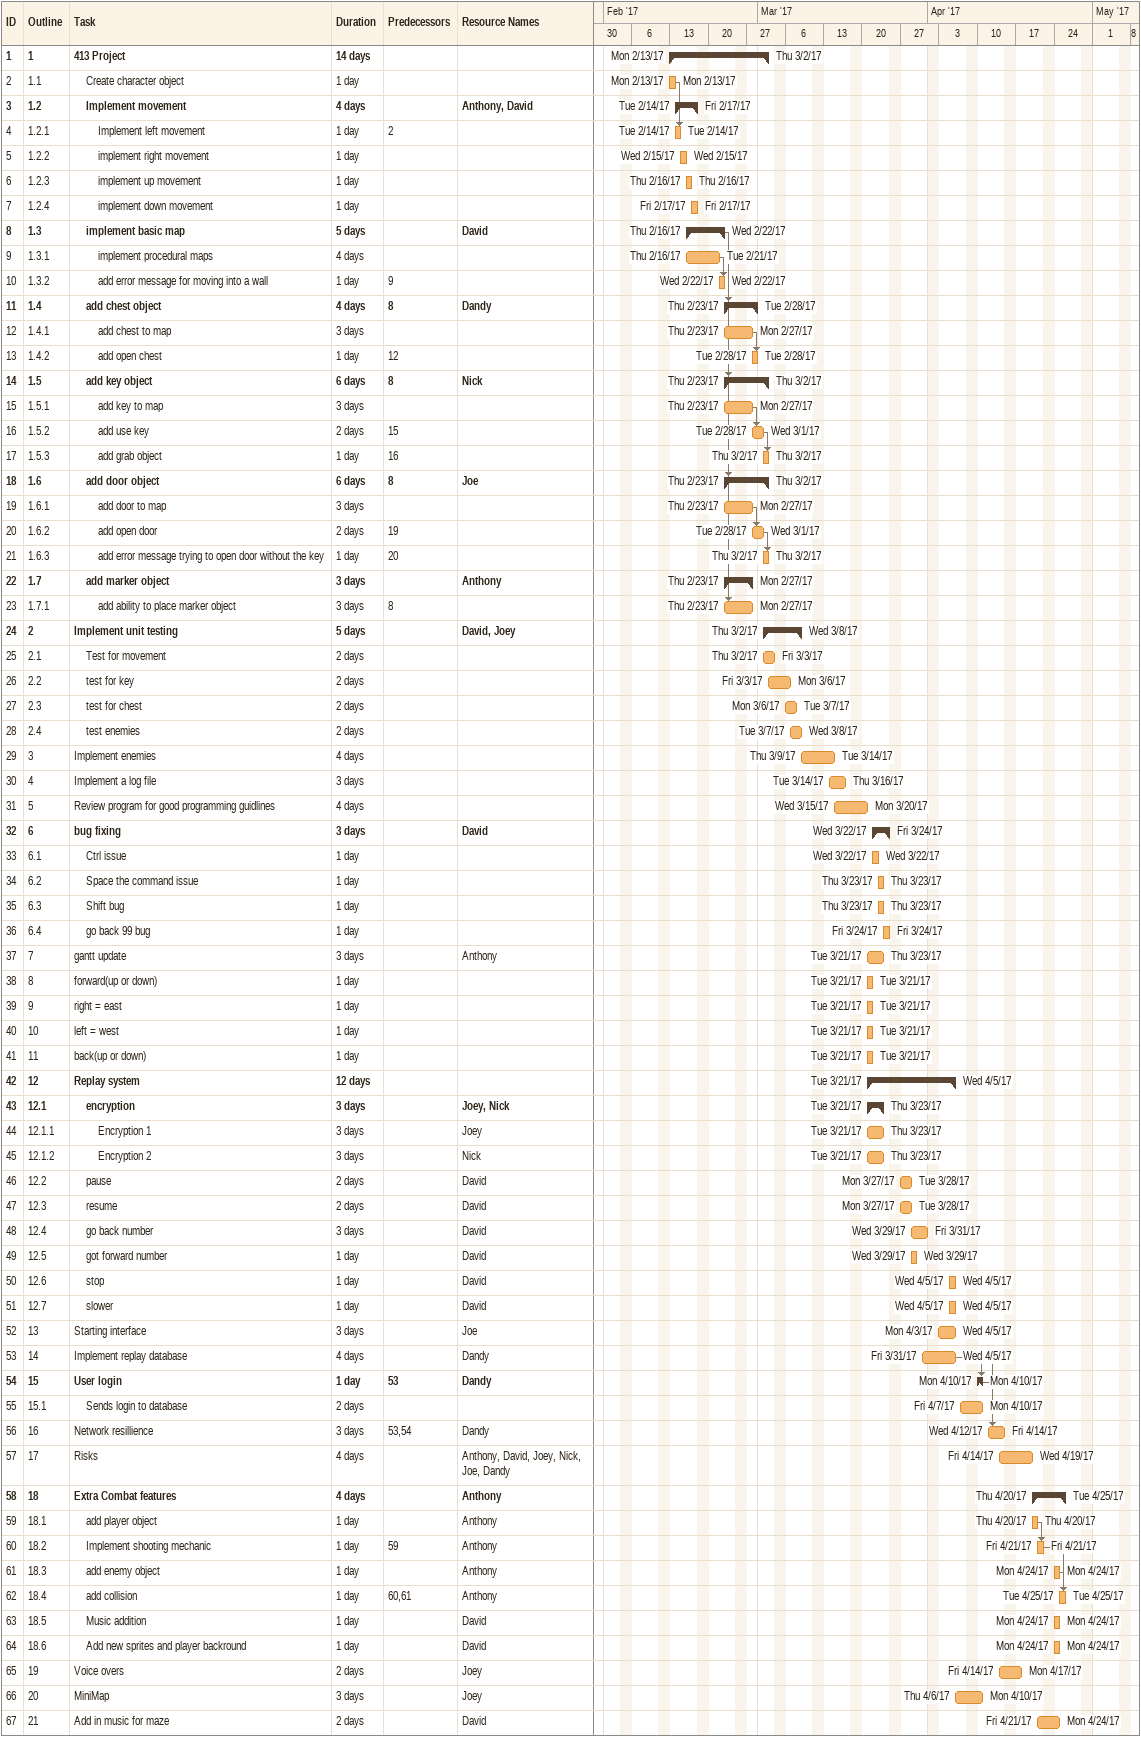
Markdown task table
| ID | WBS | Task | Duration | Start | Finish | Predecessors | Resources |
|---|---|---|---|---|---|---|---|
| 1 | 1 | **413 Project** | 14d | 2017-02-13 | 2017-03-02 |  |  |
| 2 | 1.1 | Create character object | 1d | 2017-02-13 | 2017-02-13 |  |  |
| 3 | 1.2 | **Implement movement** | 4d | 2017-02-14 | 2017-02-17 |  | Anthony, David |
| 4 | 1.2.1 | Implement left movement | 1d | 2017-02-14 | 2017-02-14 | 2 |  |
| 5 | 1.2.2 | implement right movement | 1d | 2017-02-15 | 2017-02-15 |  |  |
| 6 | 1.2.3 | implement up movement | 1d | 2017-02-16 | 2017-02-16 |  |  |
| 7 | 1.2.4 | implement down movement | 1d | 2017-02-17 | 2017-02-17 |  |  |
| 8 | 1.3 | **implement basic map** | 5d | 2017-02-16 | 2017-02-22 |  | David |
| 9 | 1.3.1 | implement procedural maps | 4d | 2017-02-16 | 2017-02-21 |  |  |
| 10 | 1.3.2 | add error message for moving into a wall | 1d | 2017-02-22 | 2017-02-22 | 9 |  |
| 11 | 1.4 | **add chest object** | 4d | 2017-02-23 | 2017-02-28 | 8 | Dandy |
| 12 | 1.4.1 | add chest to map | 3d | 2017-02-23 | 2017-02-27 |  |  |
| 13 | 1.4.2 | add open chest | 1d | 2017-02-28 | 2017-02-28 | 12 |  |
| 14 | 1.5 | **add key object** | 6d | 2017-02-23 | 2017-03-02 | 8 | Nick |
| 15 | 1.5.1 | add key to map | 3d | 2017-02-23 | 2017-02-27 |  |  |
| 16 | 1.5.2 | add use key | 2d | 2017-02-28 | 2017-03-01 | 15 |  |
| 17 | 1.5.3 | add grab object | 1d | 2017-03-02 | 2017-03-02 | 16 |  |
| 18 | 1.6 | **add door object** | 6d | 2017-02-23 | 2017-03-02 | 8 | Joe |
| 19 | 1.6.1 | add door to map | 3d | 2017-02-23 | 2017-02-27 |  |  |
| 20 | 1.6.2 | add open door | 2d | 2017-02-28 | 2017-03-01 | 19 |  |
| 21 | 1.6.3 | add error message trying to open door without the key | 1d | 2017-03-02 | 2017-03-02 | 20 |  |
| 22 | 1.7 | **add marker object** | 3d | 2017-02-23 | 2017-02-27 |  | Anthony |
| 23 | 1.7.1 | add ability to place marker object | 3d | 2017-02-23 | 2017-02-27 | 8 |  |
| 24 | 2 | **Implement unit testing** | 5d | 2017-03-02 | 2017-03-08 |  | David, Joey |
| 25 | 2.1 | Test for movement | 2d | 2017-03-02 | 2017-03-03 |  |  |
| 26 | 2.2 | test for key | 2d | 2017-03-03 | 2017-03-06 |  |  |
| 27 | 2.3 | test for chest | 2d | 2017-03-06 | 2017-03-07 |  |  |
| 28 | 2.4 | test enemies | 2d | 2017-03-07 | 2017-03-08 |  |  |
| 29 | 3 | Implement enemies | 4d | 2017-03-09 | 2017-03-14 |  |  |
| 30 | 4 | Implement a log file | 3d | 2017-03-14 | 2017-03-16 |  |  |
| 31 | 5 | Review program for good programming guidlines | 4d | 2017-03-15 | 2017-03-20 |  |  |
| 32 | 6 | **bug fixing** | 3d | 2017-03-22 | 2017-03-24 |  | David |
| 33 | 6.1 | Ctrl issue | 1d | 2017-03-22 | 2017-03-22 |  |  |
| 34 | 6.2 | Space the command issue | 1d | 2017-03-23 | 2017-03-23 |  |  |
| 35 | 6.3 | Shift bug | 1d | 2017-03-23 | 2017-03-23 |  |  |
| 36 | 6.4 | go back 99 bug | 1d | 2017-03-24 | 2017-03-24 |  |  |
| 37 | 7 | gantt update | 3d | 2017-03-21 | 2017-03-23 |  | Anthony |
| 38 | 8 | forward(up or down) | 1d | 2017-03-21 | 2017-03-21 |  |  |
| 39 | 9 | right = east | 1d | 2017-03-21 | 2017-03-21 |  |  |
| 40 | 10 | left = west | 1d | 2017-03-21 | 2017-03-21 |  |  |
| 41 | 11 | back(up or down) | 1d | 2017-03-21 | 2017-03-21 |  |  |
| 42 | 12 | **Replay system** | 12d | 2017-03-21 | 2017-04-05 |  |  |
| 43 | 12.1 | **encryption** | 3d | 2017-03-21 | 2017-03-23 |  | Joey, Nick |
| 44 | 12.1.1 | Encryption 1 | 3d | 2017-03-21 | 2017-03-23 |  | Joey |
| 45 | 12.1.2 | Encryption 2 | 3d | 2017-03-21 | 2017-03-23 |  | Nick |
| 46 | 12.2 | pause | 2d | 2017-03-27 | 2017-03-28 |  | David |
| 47 | 12.3 | resume | 2d | 2017-03-27 | 2017-03-28 |  | David |
| 48 | 12.4 | go back number | 3d | 2017-03-29 | 2017-03-31 |  | David |
| 49 | 12.5 | got forward number | 1d | 2017-03-29 | 2017-03-29 |  | David |
| 50 | 12.6 | stop | 1d | 2017-04-05 | 2017-04-05 |  | David |
| 51 | 12.7 | slower | 1d | 2017-04-05 | 2017-04-05 |  | David |
| 52 | 13 | Starting interface | 3d | 2017-04-03 | 2017-04-05 |  | Joe |
| 53 | 14 | Implement replay database | 4d | 2017-03-31 | 2017-04-05 |  | Dandy |
| 54 | 15 | **User login** | 1d | 2017-04-10 | 2017-04-10 | 53 | Dandy |
| 55 | 15.1 | Sends login to database | 2d | 2017-04-07 | 2017-04-10 |  |  |
| 56 | 16 | Network resillience | 3d | 2017-04-12 | 2017-04-14 | 53, 54 | Dandy |
| 57 | 17 | Risks | 4d | 2017-04-14 | 2017-04-19 |  | Anthony, David, Joey, Nick, Joe, Dandy |
| 58 | 18 | **Extra Combat features** | 4d | 2017-04-20 | 2017-04-25 |  | Anthony |
| 59 | 18.1 | add player object | 1d | 2017-04-20 | 2017-04-20 |  | Anthony |
| 60 | 18.2 | Implement shooting mechanic | 1d | 2017-04-21 | 2017-04-21 | 59 | Anthony |
| 61 | 18.3 | add enemy object | 1d | 2017-04-24 | 2017-04-24 |  | Anthony |
| 62 | 18.4 | add collision | 1d | 2017-04-25 | 2017-04-25 | 60, 61 | Anthony |
| 63 | 18.5 | Music addition | 1d | 2017-04-24 | 2017-04-24 |  | David |
| 64 | 18.6 | Add new sprites and player backround | 1d | 2017-04-24 | 2017-04-24 |  | David |
| 65 | 19 | Voice overs | 2d | 2017-04-14 | 2017-04-17 |  | Joey |
| 66 | 20 | MiniMap | 3d | 2017-04-06 | 2017-04-10 |  | Joey |
| 67 | 21 | Add in music for maze | 2d | 2017-04-21 | 2017-04-24 |  | David |
